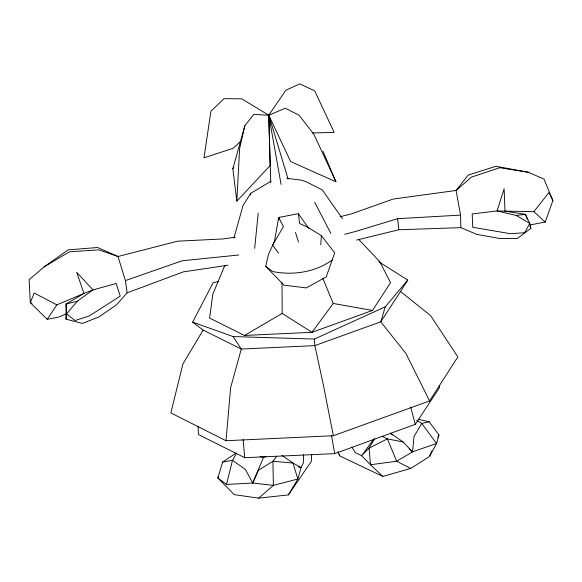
<?xml version="1.0" encoding="UTF-8"?>
<svg xmlns="http://www.w3.org/2000/svg" width="582" height="582" viewBox="0 0 582 582"><rect width="100%" height="100%" fill="white"/><g stroke="black" fill="none" stroke-linecap="round" stroke-linejoin="round"><path stroke-width="0.87" d="M228.057 265.217L183.323 271.881L127.138 292.848L116.582 304.772L99.049 316.892L82.397 323.432L66.013 319.154L66.086 304.022L83.968 293.444L92.975 289.894L116.189 283.492L120.241 296.158L89.162 315.968L75.042 320.566L66.581 313.916L66.086 304.022L77.297 301.221L92.975 289.894L76.686 272.274L83.968 293.444L56.84 304.873L47.2 319.351L30.315 302.669L29.1 279.702L44.028 266.927L68.116 249.86L97.601 247.517L118.001 256.509L177.575 241.188L222.986 238.94L235.23 237.23M303.564 454.695L303.324 462.806L301.054 467.622L297.839 479.03L288.396 494.904L258.634 498.141L234.168 494.627L217.814 477.946L222.68 462.013L236.212 452.978M311.654 454.28L311.377 461.3L288.396 494.904M312.323 132.972L334.133 132.405L314.767 90.93L299.788 83.859L285.835 90.246L268.775 115.221L270.143 165.557L236.838 201.146L239.595 148.745L244.833 125.741L253.788 114.37L268.782 115.258L285.296 108.237L299.024 115.171L313.858 134.238L335.923 181.788L290.636 161.556L268.775 115.221L241.777 98.838L223.997 98.664L210.91 111.22L204.013 157.824L233.062 148.308L240.337 141.564M320.806 244.92L321.359 235.623L307.798 227.271L299.606 223.495L298.384 213.652L278.676 217.501L274.515 241.159L268.433 254.596L265.727 266.345L283.965 285.158L306.256 287.923L326.211 276.901L334.715 252.864L321.359 235.623M418.225 419.266L429.174 421.775L438.923 434.87L436.573 443.484L429.392 456.586L410.725 468.459L382.774 476.425L339.481 455.779L339.604 454.047M378.846 261.82L407.756 280.095L400.518 291.517L430.564 315.582L457.867 356.846L429.581 400.954L333.355 435.722L226.005 440.727L230.625 387.801L241.275 349.055L233.113 336.563L192.62 322.13L213.048 282.881L218.257 281.47M351.943 447.18L355.267 452.585L361.633 455.706L370.487 464.756L396.648 461.242L412.558 451.836L413.991 436.565L421.739 423.434L429.174 421.775M254.654 248.39L258.219 213.187M66.013 319.154L66.581 313.916L77.297 301.221M281.921 455.4L292.993 463.032L297.839 479.03L273.373 485.359L252.69 483.038L226.507 484.435L232.502 460.34L236.518 453.262M250.318 195.028L250.784 193.282L270.914 181.257M236.838 201.146L232.844 168.802L244.833 125.741M233.862 238.133L243.087 205.402L250.784 193.282M407.756 280.095L385.219 306.845L380.788 321.795L314.847 345.621L241.275 349.055L203.14 330.081L192.62 322.13M530.362 224.856L545.196 222.069L552.9 200.586L544.032 179.118L528.507 172.287L495.915 166.292L468.139 175.131L456.099 190.46L393.032 199.08L351.775 213.776L339.99 216.766M224.878 265.276L212.83 294.194L209.585 318.048L244.513 335.458L312.003 332.307L372.502 310.446L390.551 282.692L379.697 261.594L358.694 239.348M222.68 462.013L232.502 460.34L245.393 469.463L252.69 483.038L263.573 457.27L266.141 456.623M429.392 456.586L431.866 450.955M437.86 437.286L438.923 434.87M252.69 483.038L258.51 470.212L272.914 461.264L276.77 456.237M218.665 476.425L217.814 477.946L226.507 484.435M374.641 438.755L369.083 448.089L361.633 455.706L373.739 439.134M203.14 330.081L182.901 363.976L170.853 412.922L226.005 440.727M400.518 291.517L380.788 321.795L405.952 353.543L429.581 400.954M198.069 426.395L198.426 434.536L244.724 457.707L334.708 453.633L415.279 424.38L439.657 387.408L439.134 385.684M232.844 168.802L233.855 167.296M322.806 278.305L333.231 303.469L312.003 332.307L282.19 313.436L282.008 282.648M356.701 240.082L398.801 229.766L460.849 227.649L476.825 234.393L500.018 238.562L517.333 238.467L530.908 228.34L529.809 223.423L516.299 215.464L497.072 210.953L504.128 188.772L504.994 211.201L525.401 214.292L529.809 223.423L524.651 232.742L510.341 233.695L472.737 227.293L472.198 213.943L497.072 210.953L533.876 211.695L548.921 192.497L552.9 200.586M258.634 498.141L273.373 485.359L272.914 461.264L292.993 463.032L301.054 467.622L298.435 466.902M332.366 259.856C315.488 272.289 292.913 275.621 272.623 271.532L265.727 266.345M44.028 266.927L69.476 251.773L98.969 249.874L118.001 256.509L125.406 280.589L127.138 292.848M244.513 335.458L282.19 313.436M233.113 336.563L314.382 339.073L385.219 306.845M65.839 314.047L59.248 316.892L47.2 319.351M125.406 280.589L182.144 260.787L238.795 254.996M409.11 448.926L412.558 451.836L436.573 443.484L421.739 423.434L416.741 420.328M460.849 227.649L460.558 215.114L397.644 218.672L355.74 231.425L344.675 234.306M516.299 215.464L525.401 214.292L527.343 219.254M286.839 178.267L302.073 180.267L307.187 182.261L322.297 189.921L342.551 218.817M528.507 172.287L499.712 167.725L471.471 177.103L456.099 190.46L460.558 215.114M333.231 303.469L372.502 310.446M260.023 456.63L263.573 457.27M412.558 451.836L403.079 441.971L387.386 438.864L382.025 436.296M31.995 303.149L30.315 302.669L34.2 293.037L56.84 304.873M410.725 468.459L396.648 461.242L387.386 438.864L369.083 448.089L370.487 464.756L382.774 476.425M390.507 433.154L403.079 441.971M390.457 433.212L392.53 434.958M533.876 211.695L545.196 222.069M278.56 253.177L272.58 245.153L283.398 226.66L278.676 217.501L278.931 219.298M298.384 213.652L308.831 228.537M314.629 202.172L330.882 233.498M322.988 151.189L335.923 181.788M529.933 225.86L530.908 228.34M337.866 451.574L339.481 455.779M295.481 232.356L298.515 242.156M270.783 182.726L268.702 114.807L288.141 179.169M410.666 406.934L415.279 424.38M333.355 435.722L323.075 383.487L314.847 345.621L314.382 339.073M331.558 435.874L334.708 453.633M268.702 114.807L281.07 184.407M397.644 218.672L398.801 229.766M243.131 439.657L244.724 457.707"/></g></svg>
